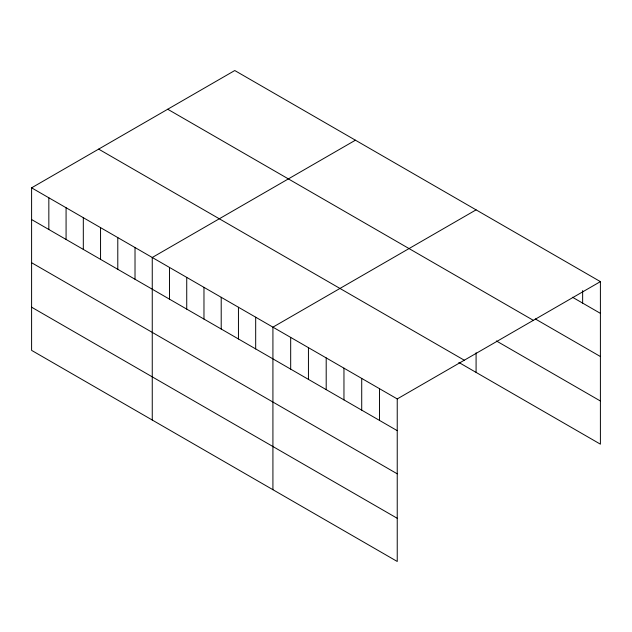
<?xml version="1.0" encoding="UTF-8"?>
<svg xmlns="http://www.w3.org/2000/svg" width="632" height="632" viewBox="0 0 632 632"><rect width="100%" height="100%" fill="white"/><g stroke="black" fill="none" stroke-linecap="round" stroke-linejoin="round"><path stroke-width="0.95" d="M31.6 187.83L397.236 398.926L397.236 561.469L31.6 350.373L31.6 187.83L234.764 70.531L600.4 281.627L600.4 444.17L458.848 362.452M355.421 140.193L152.257 257.493L152.257 420.035M476.086 209.856L272.921 327.155L272.921 489.697M397.236 398.926L600.4 281.627M572.489 297.245L600.4 313.353M535.28 318.931L600.4 356.527M167.717 109.241L533.353 320.337M496.381 340.948L600.4 401.004M98.647 149.12L464.283 360.216M31.6 219.549L397.236 430.653M31.6 262.722L397.236 473.818M31.6 307.199L397.236 518.295M582.641 290.602L582.641 303.099M476.086 352.775L476.086 372.398M379.477 388.672L379.477 420.399M361.717 378.418L361.717 410.144M343.958 368.164L343.958 399.89M326.199 357.91L326.199 389.636M308.44 347.655L308.44 379.382M290.68 337.401L290.68 369.127M255.683 317.201L255.683 348.927M238.446 307.247L238.446 338.973M221.208 297.293L221.208 329.019M203.97 287.347L203.97 319.073M186.732 277.393L186.732 309.119M169.495 267.439L169.495 299.165M135.019 247.539L135.019 279.265M117.789 237.585L117.789 269.311M100.551 227.631L100.551 259.357M83.313 217.685L83.313 249.411M66.076 207.731L66.076 239.457M48.838 197.776L48.838 229.503"/></g></svg>
